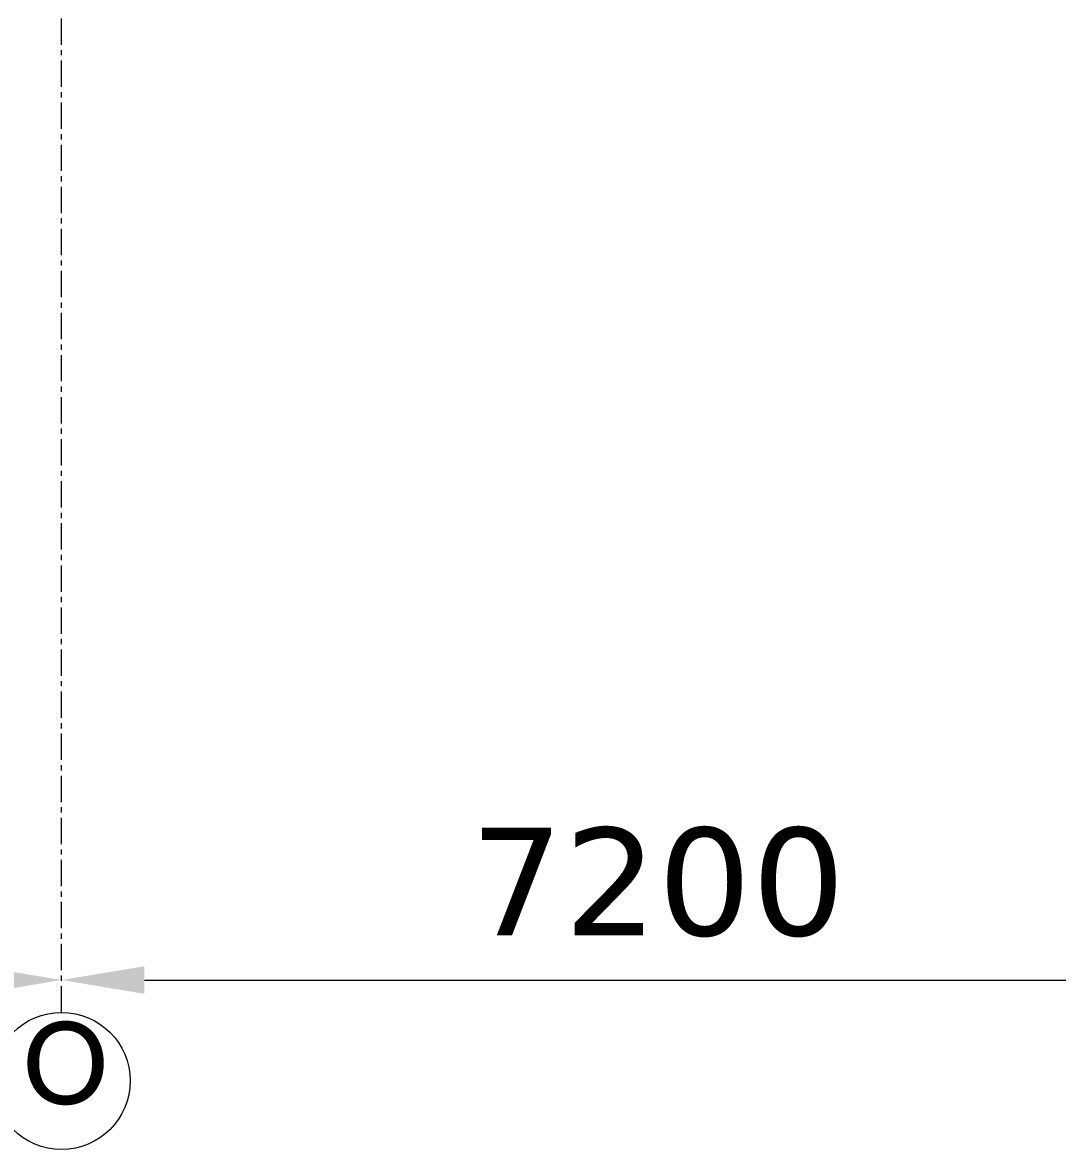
# Model space of a CAD drawing. Header units: millimetres. Extents: x 26027 to 581921, y 7230 to 233891.
# Drawn here: x 553113 to 559364, y 119458 to 126262 of the extents above; entities that cross this region are included whole.
import ezdxf

# ---------------------------------------------------------------- set-up
doc = ezdxf.new("R2010")
doc.units = ezdxf.units.MM
doc.header["$LTSCALE"] = 5
doc.linetypes.add('CENTER', pattern=[50.8, 31.75, -6.35, 6.35, -6.35])
doc.layers.add('axes', color=9, linetype='Continuous')
for name, color, linetype, lineweight in [('AxisBalloons_2', 7, 'Continuous', 0), ('Dims', 6, 'Continuous', 5), ('Text', 9, 'Continuous', 5)]:
    doc.layers.add(name, color=color, linetype=linetype, lineweight=lineweight)
doc.styles.add('Dimension', font='verdana.ttf')
doc.styles.get("Standard").update_dxf_attribs({"font": 'calibri.ttf'})
doc.dimstyles.new('D500', dxfattribs={"dimtxt": 650, "dimasz": 500, "dimexe": 150, "dimexo": 100, "dimgap": 250, "dimtad": 1, "dimdec": 0, "dimtxsty": 'Dimension', "dimcen": 100, "dimdle": 150, "dimclrd": 250, "dimclre": 250, "dimclrt": 7, "dimadec": 0, "dimazin": 0, "dimtfac": 1, "dimtdec": 0, "dimtmove": 0, "dimatfit": 3, "dimfxl": 1, "dimlwd": 5, "dimlwe": 5, "dimarcsym": 0})

# ---------------------------------------------------------------- blocks, each defined once
blk = doc.blocks.new('*D263')
at = {"layer": 'DEFPOINTS', "color": 0, "transparency": 16777216}
for p in [(546148.8, 120480.8), (553348.8, 120480.8), (553348.8, 120480.8)]:
    blk.add_point(p, dxfattribs=at)
at = {"layer": 'Dims', "color": 250, "linetype": 'Continuous', "lineweight": 5, "transparency": 16777216}
for p, q in [((546148.8, 120580.8), (546148.8, 120630.8)), ((553348.8, 120580.8), (553348.8, 120630.8)), ((546648.8, 120480.8), (552848.8, 120480.8))]:
    blk.add_line(p, q, dxfattribs=at)
at = {"layer": 'Dims', "color": 250, "transparency": 16777216}
for points in [[(546648.8, 120564.1), (546648.8, 120397.4), (546148.8, 120480.8)], [(552848.8, 120564.1), (552848.8, 120397.4), (553348.8, 120480.8)]]:
    blk.add_solid(points, dxfattribs=at)
at = {"layer": 'Dims', "color": 7, "lineweight": 0, "transparency": 16777216, "insert": (549748.8, 121069.3), "char_height": 650, "attachment_point": 5, "style": 'Dimension'}
blk.add_mtext('7200', dxfattribs=at)
blk = doc.blocks.new('*D264')
at = {"layer": 'DEFPOINTS', "color": 0, "transparency": 16777216}
for p in [(553348.8, 120480.8), (560548.8, 120480.8), (560548.8, 120480.8)]:
    blk.add_point(p, dxfattribs=at)
at = {"layer": 'Dims', "color": 250, "linetype": 'Continuous', "lineweight": 5, "transparency": 16777216}
for p, q in [((553348.8, 120580.8), (553348.8, 120630.8)), ((560548.8, 120580.8), (560548.8, 120630.8)), ((553848.8, 120480.8), (560048.8, 120480.8))]:
    blk.add_line(p, q, dxfattribs=at)
at = {"layer": 'Dims', "color": 250, "transparency": 16777216}
for points in [[(553848.8, 120564.1), (553848.8, 120397.4), (553348.8, 120480.8)], [(560048.8, 120564.1), (560048.8, 120397.4), (560548.8, 120480.8)]]:
    blk.add_solid(points, dxfattribs=at)
at = {"layer": 'Dims', "color": 7, "lineweight": 0, "transparency": 16777216, "insert": (556948.8, 121069.3), "char_height": 650, "attachment_point": 5, "style": 'Dimension'}
blk.add_mtext('7200', dxfattribs=at)

msp = doc.modelspace()

# ---------------------------------------------------------------- linework, layer by layer
at = {"layer": 'axes', "linetype": 'CENTER', "lineweight": 0}
msp.add_line((553348.8, 120285.6, 0), (553348.8, 146390.3, 0), dxfattribs=at)
at = {"layer": 'AxisBalloons_2', "color": 1}
msp.add_circle((553348.8, 119871.7, 0), 413.9, dxfattribs=at)

# ---------------------------------------------------------------- texts
at = {"layer": 'Text', "insert": (553115, 120229.8, 0), "char_height": 500, "attachment_point": 1}
msp.add_mtext_dynamic_manual_height_columns('O', width=500, gutter_width=1, heights=[0], dxfattribs=at)

# ---------------------------------------------------------------- dimensions: what is measured, and where the dimension line sits
at = {"layer": 'Dims', "lineweight": 0}
for base, p1, p2, picture, middle in [((553348.8, 120480.8, 0), (546148.8, 120480.8, 0), (553348.8, 120480.8, 0), '*D263', (549748.8, 121069.3, 0)), ((560548.8, 120480.8, 0), (553348.8, 120480.8, 0), (560548.8, 120480.8, 0), '*D264', (556948.8, 121069.3, 0))]:
    dim = msp.add_linear_dim(base=base, p1=p1, p2=p2, dimstyle='D500', dxfattribs=at)
    dim.commit()
    dim.dimension.update_dxf_attribs({"geometry": picture, "text_midpoint": middle})

doc.saveas('drawing.dxf')
